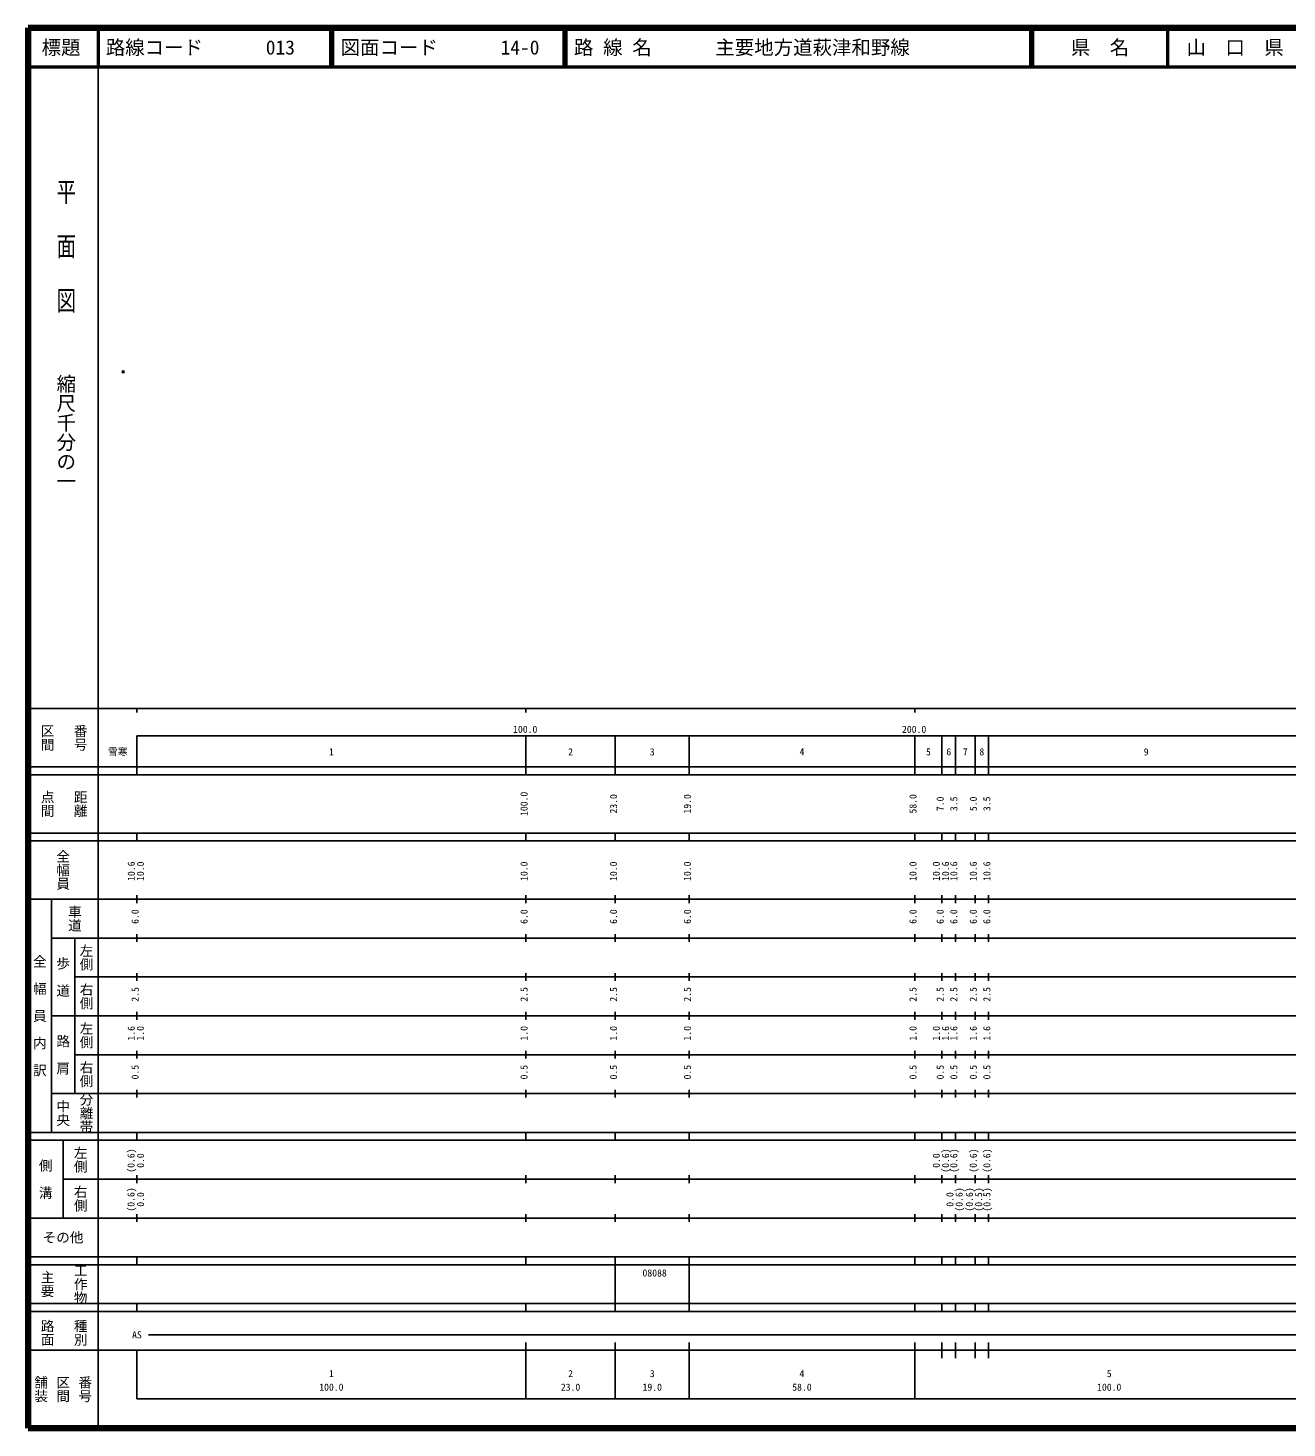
# Model space of a CAD drawing. Units: millimetres on the paper. Extents: x 40 to 680, y 20 to 380.
# Drawn here: x 40 to 363.7, y 20 to 380 of the extents above; entities that cross this region are included whole.
import ezdxf
from ezdxf.enums import TextEntityAlignment as Align

# ---------------------------------------------------------------- set-up
doc = ezdxf.new("R2010")
doc.units = ezdxf.units.MM
doc.header["$PDMODE"] = 32
doc.header["$PDSIZE"] = 0.5
doc.layers.add('M-OTRS', color=6, linetype='Continuous')
doc.layers.add('M-TTL-TXT', color=7, linetype='Continuous')
for name, color, linetype, lineweight in [('M-TTL', 2, 'Continuous', 140), ('M-TTL-BAND', 7, 'Continuous', 25), ('M-TTL-LINE', 7, 'Continuous', 50)]:
    doc.layers.add(name, color=color, linetype=linetype, lineweight=lineweight)
doc.styles.add('@ＭＳ ゴシック', font='')
doc.styles.add('ＭＳ ゴシック', font='')
doc.styles.get('@ＭＳ ゴシック').set_extended_font_data('@MS Gothic')
doc.styles.get('ＭＳ ゴシック').set_extended_font_data('MS Gothic')

msp = doc.modelspace()

# ---------------------------------------------------------------- linework, layer by layer
at = {"layer": 'M-OTRS'}
msp.add_point((64.469, 291.595), dxfattribs=at)
at = {"layer": 'M-TTL'}
for p, q in [((40, 380), (40, 20)), ((680, 380), (40, 380)), ((40, 20), (680, 20))]:
    msp.add_line(p, q, dxfattribs=at)
at = {"layer": 'M-TTL-BAND'}
for p, q in [((58, 370), (58, 20)), ((40, 205), (579, 205)), ((68, 205), (68, 204)), ((168, 205), (168, 204)), ((268, 205), (268, 204)), ((68, 198), (579, 198)), ((68, 198), (68, 188)), ((168, 188), (168, 198)), ((191, 188), (191, 198)), ((210, 188), (210, 198)), ((268, 188), (268, 198)), ((275, 188), (275, 198)), ((278.5, 188), (278.5, 198)), ((283.5, 188), (283.5, 198)), ((287, 188), (287, 198)), ((40, 190), (579, 190)), ((40, 188), (579, 188)), ((40, 173), (579, 173)), ((68, 171), (68, 173)), ((168, 171), (168, 173)), ((191, 171), (191, 173)), ((210, 171), (210, 173)), ((268, 171), (268, 173)), ((275, 171), (275, 173)), ((278.5, 171), (278.5, 173)), ((283.5, 171), (283.5, 173)), ((287, 171), (287, 173)), ((40, 171), (579, 171)), ((40, 156), (579, 156)), ((46, 96), (46, 156)), ((68, 155), (68, 157)), ((168, 155), (168, 157)), ((191, 155), (191, 157)), ((210, 155), (210, 157)), ((268, 155), (268, 157)), ((275, 155), (275, 157)), ((278.5, 155), (278.5, 157)), ((283.5, 155), (283.5, 157)), ((287, 155), (287, 157)), ((46, 146), (579, 146)), ((52, 146), (52, 106)), ((68, 145), (68, 147)), ((168, 145), (168, 147)), ((191, 145), (191, 147)), ((210, 145), (210, 147)), ((268, 145), (268, 147)), ((275, 145), (275, 147)), ((278.5, 145), (278.5, 147)), ((283.5, 145), (283.5, 147)), ((287, 145), (287, 147)), ((68, 135), (68, 137)), ((168, 135), (168, 137)), ((191, 135), (191, 137)), ((210, 135), (210, 137)), ((268, 135), (268, 137)), ((275, 135), (275, 137)), ((278.5, 135), (278.5, 137)), ((283.5, 135), (283.5, 137)), ((287, 135), (287, 137)), ((52, 136), (579, 136)), ((46, 126), (579, 126)), ((68, 125), (68, 127)), ((168, 125), (168, 127)), ((191, 125), (191, 127)), ((210, 125), (210, 127)), ((268, 125), (268, 127)), ((275, 125), (275, 127)), ((278.5, 125), (278.5, 127)), ((283.5, 125), (283.5, 127)), ((287, 125), (287, 127)), ((52, 116), (579, 116)), ((68, 115), (68, 117)), ((168, 115), (168, 117)), ((191, 115), (191, 117)), ((210, 115), (210, 117)), ((268, 115), (268, 117)), ((275, 115), (275, 117)), ((278.5, 115), (278.5, 117)), ((283.5, 115), (283.5, 117)), ((287, 115), (287, 117)), ((46, 106), (579, 106)), ((68, 105), (68, 107)), ((168, 105), (168, 107)), ((191, 105), (191, 107)), ((210, 105), (210, 107)), ((268, 105), (268, 107)), ((275, 105), (275, 107)), ((278.5, 105), (278.5, 107)), ((283.5, 105), (283.5, 107)), ((287, 105), (287, 107)), ((40, 96), (579, 96)), ((40, 94), (579, 94)), ((49, 94), (49, 74)), ((68, 94), (68, 96)), ((168, 94), (168, 96)), ((191, 94), (191, 96)), ((210, 94), (210, 96)), ((268, 94), (268, 96)), ((275, 94), (275, 96)), ((278.5, 94), (278.5, 96)), ((283.5, 94), (283.5, 96)), ((287, 94), (287, 96)), ((49, 84), (579, 84)), ((68, 83), (68, 85)), ((168, 83), (168, 85)), ((191, 83), (191, 85)), ((210, 83), (210, 85)), ((268, 83), (268, 85)), ((275, 83), (275, 85)), ((278.5, 83), (278.5, 85)), ((283.5, 83), (283.5, 85)), ((287, 83), (287, 85)), ((40, 74), (579, 74)), ((68, 73), (68, 75)), ((168, 73), (168, 75)), ((191, 73), (191, 75)), ((210, 73), (210, 75)), ((268, 73), (268, 75)), ((275, 73), (275, 75)), ((278.5, 73), (278.5, 75)), ((283.5, 73), (283.5, 75)), ((287, 73), (287, 75)), ((40, 64), (579, 64)), ((40, 62), (579, 62)), ((68, 62), (68, 64)), ((168, 62), (168, 64)), ((191, 62), (191, 64)), ((191, 52), (191, 62)), ((210, 62), (210, 64)), ((210, 52), (210, 62)), ((268, 62), (268, 64)), ((275, 62), (275, 64)), ((278.5, 62), (278.5, 64)), ((283.5, 62), (283.5, 64)), ((287, 62), (287, 64)), ((40, 52), (579, 52)), ((68, 50), (68, 52)), ((168, 50), (168, 52)), ((191, 50), (191, 52)), ((210, 50), (210, 52)), ((268, 50), (268, 52)), ((275, 50), (275, 52)), ((278.5, 50), (278.5, 52)), ((283.5, 50), (283.5, 52)), ((287, 50), (287, 52)), ((40, 50), (579, 50)), ((71, 44), (565, 44)), ((40, 40), (579, 40)), ((68, 40), (68, 27.5)), ((168, 27.5), (168, 42)), ((191, 27.5), (191, 42)), ((210, 27.5), (210, 42)), ((268, 27.5), (268, 42)), ((275, 38), (275, 42)), ((278.5, 38), (278.5, 42)), ((283.5, 38), (283.5, 42)), ((287, 38), (287, 42)), ((68, 27.5), (579, 27.5))]:
    msp.add_line(p, q, dxfattribs=at)
at = {"layer": 'M-TTL-LINE'}
for p, q in [((58, 380), (58, 370)), ((117.75, 380), (117.75, 370)), ((118.25, 380), (118.25, 370)), ((177.75, 380), (177.75, 370)), ((178.25, 380), (178.25, 370)), ((297.75, 380), (297.75, 370)), ((298.25, 380), (298.25, 370)), ((333, 380), (333, 370)), ((40, 370), (680, 370))]:
    msp.add_line(p, q, dxfattribs=at)

# ---------------------------------------------------------------- texts
at = {"layer": 'M-TTL-BAND', "style": '@ＭＳ ゴシック', "width": 1.4}
msp.add_text('平  面  図', height=3.666, rotation=270, dxfattribs=at).set_placement((49.777, 306.475), align=Align.MIDDLE_RIGHT)
at = {"layer": 'M-TTL-BAND', "style": '@ＭＳ ゴシック'}
msp.add_text('縮尺千分の一', height=3.666, rotation=270, dxfattribs=at).set_placement((49.777, 261.03), align=Align.MIDDLE_RIGHT)
for s, p in [('区間', (45, 197.5)), ('番号', (53.5, 197.5)), ('点間', (45, 180.5)), ('距離', (53.5, 180.5)), ('全幅員', (49, 163.5)), ('車道', (52, 151)), ('左側', (55, 141)), ('全\u3000幅\u3000員\u3000内\u3000訳', (43, 126)), ('歩\u3000道', (49, 136)), ('右側', (55, 131)), ('左側', (55, 121)), ('路\u3000肩', (49, 116)), ('右側', (55, 111)), ('分離帯', (55, 101)), ('中央', (49, 101)), ('左側', (53.5, 89)), ('側\u3000溝', (44.5, 84)), ('右側', (53.5, 79)), ('工作物', (53.5, 57)), ('主要', (45, 57)), ('路面', (45, 44.5)), ('種別', (53.5, 44.5)), ('舗装', (43.333, 30)), ('区間', (49, 30)), ('番号', (54.667, 30))]:
    msp.add_text(s, height=2.566, rotation=270, dxfattribs=at).set_placement(p, align=Align.MIDDLE_CENTER)
at = {"layer": 'M-TTL-BAND', "style": 'ＭＳ ゴシック'}
for s, p in [('100.0', (167.844, 198.195)), ('200.0', (267.844, 198.195)), ('雪寒', (63.087, 192.405)), ('1', (118, 192.405)), ('2', (179.5, 192.405)), ('3', (200.5, 192.405)), ('4', (239, 192.405)), ('5', (271.5, 192.405)), ('6', (276.75, 192.405)), ('7', (281, 192.405)), ('8', (285.25, 192.405)), ('9', (327.5, 192.405)), ('AS', (68, 42.5)), ('1', (118, 32.523)), ('2', (179.5, 32.523)), ('3', (200.5, 32.523)), ('4', (239, 32.523)), ('5', (318, 32.523)), ('100.0', (118, 29.033)), ('23.0', (179.5, 29.033)), ('19.0', (200.5, 29.033)), ('58.0', (239, 29.033)), ('100.0', (318, 29.033))]:
    msp.add_text(s, height=1.833, dxfattribs=at).set_placement(p, align=Align.BOTTOM_CENTER)
for s, p in [('100.0', (169, 180.5)), ('23.0', (192, 180.5)), ('19.0', (211, 180.5)), ('58.0', (269, 180.5)), ('7.0', (276, 180.5)), ('3.5', (279.5, 180.5)), ('5.0', (284.5, 180.5)), ('3.5', (288, 180.5)), ('10.6', (68.005, 163.174)), ('10.0', (70.354, 163.174)), ('10.0', (169, 163.174)), ('10.0', (192, 163.174)), ('10.0', (211, 163.174)), ('10.0', (269, 163.174)), ('10.0', (275, 163.174)), ('10.6', (277.37, 163.174)), ('10.6', (279.5, 163.174)), ('10.6', (284.5, 163.174)), ('10.6', (288, 163.174)), ('6.0', (69, 151.5)), ('6.0', (169, 151.5)), ('6.0', (192, 151.5)), ('6.0', (211, 151.5)), ('6.0', (269, 151.5)), ('6.0', (276, 151.5)), ('6.0', (279.5, 151.5)), ('6.0', (284.5, 151.5)), ('6.0', (288, 151.5)), ('2.5', (69, 131.5)), ('2.5', (169, 131.5)), ('2.5', (192, 131.5)), ('2.5', (211, 131.5)), ('2.5', (269, 131.5)), ('2.5', (276, 131.5)), ('2.5', (279.5, 131.5)), ('2.5', (284.5, 131.5)), ('2.5', (288, 131.5)), ('1.6', (68.005, 121.5)), ('1.0', (70.354, 121.5)), ('1.0', (169, 121.5)), ('1.0', (192, 121.5)), ('1.0', (211, 121.5)), ('1.0', (269, 121.5)), ('1.0', (275, 121.5)), ('1.6', (277.37, 121.5)), ('1.6', (279.5, 121.5)), ('1.6', (284.5, 121.5)), ('1.6', (288, 121.5)), ('0.5', (69, 111.5)), ('0.5', (169, 111.5)), ('0.5', (192, 111.5)), ('0.5', (211, 111.5)), ('0.5', (269, 111.5)), ('0.5', (276, 111.5)), ('0.5', (279.5, 111.5)), ('0.5', (284.5, 111.5)), ('0.5', (288, 111.5)), ('(0.6)', (67.946, 88.764)), ('0.0', (70.391, 88.764)), ('0.0', (275, 88.764)), ('(0.6)', (277.37, 88.764)), ('(0.6)', (279.5, 88.764)), ('(0.6)', (284.5, 88.764)), ('(0.6)', (288, 88.764)), ('(0.6)', (67.946, 78.764)), ('0.0', (70.391, 78.764)), ('0.0', (278.5, 78.764)), ('(0.6)', (280.87, 78.764)), ('(0.6)', (283.5, 78.764)), ('(0.5)', (285.87, 78.764)), ('(0.5)', (288, 78.764))]:
    msp.add_text(s, height=1.833, rotation=90, dxfattribs=at).set_placement(p, align=Align.BOTTOM_CENTER)
msp.add_text('その他', height=2.566, dxfattribs=at).set_placement((49, 69), align=Align.MIDDLE_CENTER)
msp.add_text('08088', height=1.833, dxfattribs=at).set_placement((198, 58.405), align=Align.BOTTOM_LEFT)
at = {"layer": 'M-TTL-TXT', "style": 'ＭＳ ゴシック'}
for s, p in [('標題', (48.5, 375)), ('県\u3000名', (315.625, 375)), ('山\u3000口\u3000県', (350.375, 375))]:
    msp.add_text(s, height=3.666, dxfattribs=at).set_placement(p, align=Align.MIDDLE_CENTER)
for s, p in [('路線コード', (60, 375)), ('013', (101.142, 375)), ('図面コード', (120.38, 375)), ('14-0', (161.521, 375)), ('路 線 名', (180.38, 375)), ('主要地方道萩津和野線', (216.734, 375))]:
    msp.add_text(s, height=3.666, dxfattribs=at).set_placement(p, align=Align.MIDDLE_LEFT)

doc.saveas('drawing.dxf')
